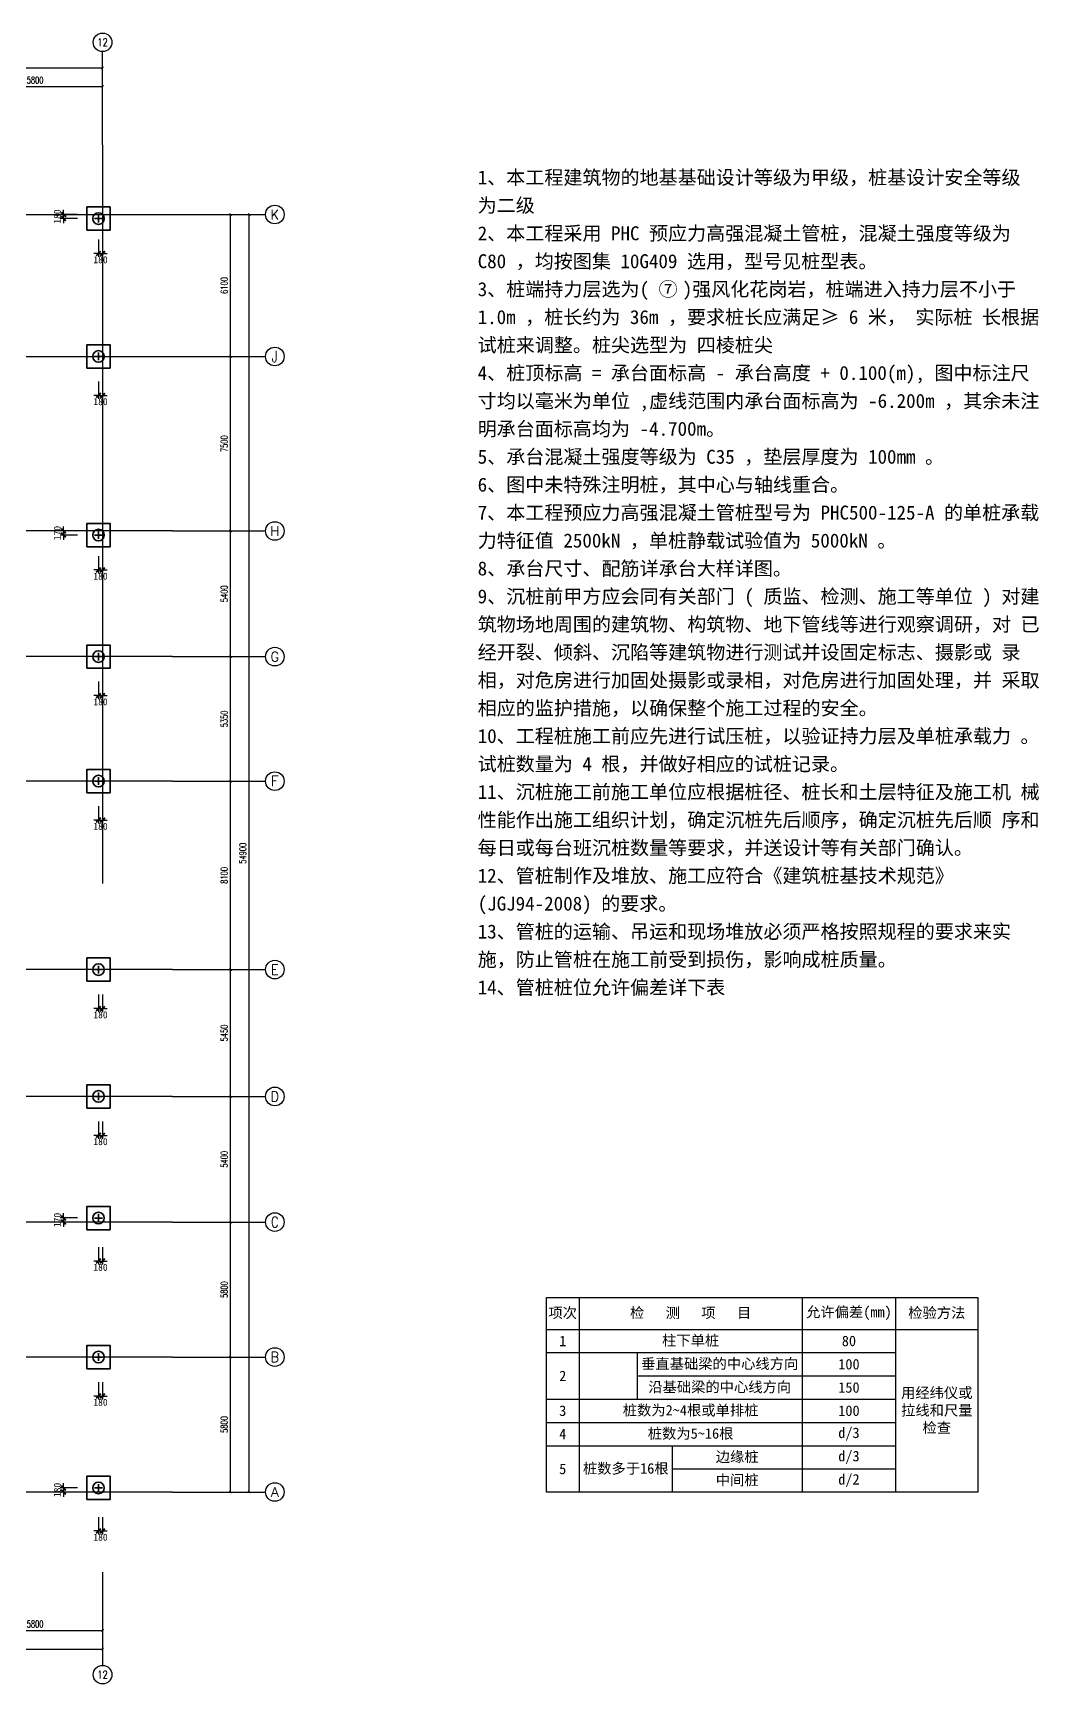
# Model space of a CAD drawing. Header units: millimetres. Extents: x -8252 to 341964, y -299084 to 206355.
# Drawn here: x 69510 to 112728, y -8250 to 62700 of the extents above; entities that cross this region are included whole.
import ezdxf
from ezdxf.enums import TextEntityAlignment as Align

# ---------------------------------------------------------------- set-up
doc = ezdxf.new("R2010")
doc.units = ezdxf.units.MM
doc.header["$LTSCALE"] = 500
doc.header["$PDMODE"] = 2
doc.header["$PDSIZE"] = 200
doc.linetypes.add('DASHDOT', pattern=[25.4, 12.7, -6.35, 0, -6.35])
for name, color, linetype in [('AXIS', 3, 'Continuous'), ('AXIS_TEXT', 7, 'Continuous'), ('dim____', 70, 'Continuous'), ('DOTE', 20, 'DASHDOT'), ('txt', 7, 'Continuous'), ('总说明', 7, 'Continuous')]:
    doc.layers.add(name, color=color, linetype=linetype)
doc.layers.add('s121', color=2, linetype='Continuous', lineweight=35)
doc.layers.add('zkz', color=200, linetype='Continuous', lineweight=35)
doc.styles.add('_TCH_AXIS', font='COMPLEX', dxfattribs={"bigfont": 'GBCBIG'})
doc.styles.add('_TCH_DIM_T3', font='SIMPLEX', dxfattribs={"width": 0.705882, "bigfont": 'GBCBIG'})
doc.styles.add('COMPLEX', font='COMPLEX')
doc.styles.add('宋体', font='')
doc.styles.get('宋体').set_extended_font_data('宋体')
doc.dimstyles.new('_TCH_ARCH&&100', dxfattribs={"dimtxt": 297.5, "dimasz": 100, "dimexe": 250, "dimexo": 300, "dimgap": 126.25, "dimtad": 1, "dimdec": 0, "dimzin": 0, "dimdsep": 46, "dimtxsty": '_TCH_DIM_T3', "dimblk": 'ARCHTICK', "dimcen": 0.09, "dimclrt": 7, "dimazin": 2, "dimtfac": 1, "dimtdec": 0, "dimtix": 1, "dimtmove": 2, "dimatfit": 3, "dimfxl": 100, "dimtolj": 1, "dimtzin": 0, "dimarcsym": 0})
doc.dimstyles.new('ISO-25', dxfattribs={"dimtxt": 2.5, "dimasz": 2.5, "dimexe": 1.25, "dimexo": 0.625, "dimtad": 1, "dimtxsty": 'Standard', "dimcen": 2.5, "dimadec": 0, "dimazin": 0, "dimtfac": 1, "dimtmove": 0, "dimatfit": 3, "dimfxl": 1, "dimarcsym": 0})

# ---------------------------------------------------------------- blocks, each defined once
blk = doc.blocks.new('_ArchTick')
at = {"color": 0, "linetype": 'ByBlock', "const_width": 0.4}
blk.add_lwpolyline([(-0.5, -0.5), (0.5, 0.5)], dxfattribs=at)
blk = doc.blocks.new('*D515')
at = {"layer": 'Defpoints', "color": 0, "transparency": 16777216}
for p in [(72323, 54225), (72498, 54225), (72498, 53225)]:
    blk.add_point(p, dxfattribs=at)
at = {"layer": 'dim____', "color": 0, "lineweight": -2, "transparency": 16777216}
for p, q in [((72323, 53225), (72123, 53225)), ((72323, 53825), (72323, 53075)), ((72323, 53225), (72498, 53225)), ((72498, 53825), (72498, 53075)), ((72498, 53225), (72698, 53225))]:
    blk.add_line(p, q, dxfattribs=at)
at = {"layer": 'dim____', "color": 0, "lineweight": -2, "transparency": 16777216, "xscale": 200, "yscale": 200, "zscale": 200}
blk.add_blockref('_ArchTick', (72323, 53225), dxfattribs=at)
at = {"layer": 'dim____', "color": 0, "lineweight": -2, "transparency": 16777216, "xscale": 200, "yscale": 200, "zscale": 200, "rotation": 180}
blk.add_blockref('_ArchTick', (72498, 53225), dxfattribs=at)
at = {"layer": 'dim____', "color": 7, "transparency": 16777216, "insert": (72410, 52955), "char_height": 300, "attachment_point": 5, "style": '宋体'}
blk.add_mtext('180', dxfattribs=at)
blk = doc.blocks.new('*D516')
at = {"layer": 'Defpoints', "color": 0, "transparency": 16777216}
for p in [(70823, 54900), (71823, 54900), (71823, 54725)]:
    blk.add_point(p, dxfattribs=at)
at = {"layer": 'dim____', "color": 0, "lineweight": -2, "transparency": 16777216}
for p, q in [((71423, 54900), (70673, 54900)), ((71423, 54725), (70673, 54725)), ((70823, 54900), (70823, 55100)), ((70823, 54725), (70823, 54900)), ((70823, 54725), (70823, 54525))]:
    blk.add_line(p, q, dxfattribs=at)
at = {"layer": 'dim____', "color": 0, "lineweight": -2, "transparency": 16777216, "xscale": 200, "yscale": 200, "zscale": 200}
for p, rotation in [((70823, 54900), 270), ((70823, 54725), 90)]:
    blk.add_blockref('_ArchTick', p, dxfattribs=dict(at, rotation=rotation))
at = {"layer": 'dim____', "color": 7, "transparency": 16777216, "insert": (70553, 54813), "char_height": 300, "attachment_point": 5, "rotation": 90, "style": '宋体'}
blk.add_mtext('180', dxfattribs=at)
blk = doc.blocks.new('*D518')
at = {"layer": 'Defpoints', "color": 0, "transparency": 16777216}
for p in [(72323, 48125), (72498, 48125), (72498, 47125)]:
    blk.add_point(p, dxfattribs=at)
at = {"layer": 'dim____', "color": 0, "lineweight": -2, "transparency": 16777216}
for p, q in [((72323, 47725), (72323, 46975)), ((72498, 47725), (72498, 46975)), ((72323, 47125), (72123, 47125)), ((72323, 47125), (72498, 47125)), ((72498, 47125), (72698, 47125))]:
    blk.add_line(p, q, dxfattribs=at)
at = {"layer": 'dim____', "color": 0, "lineweight": -2, "transparency": 16777216, "xscale": 200, "yscale": 200, "zscale": 200}
blk.add_blockref('_ArchTick', (72323, 47125), dxfattribs=at)
at = {"layer": 'dim____', "color": 0, "lineweight": -2, "transparency": 16777216, "xscale": 200, "yscale": 200, "zscale": 200, "rotation": 180}
blk.add_blockref('_ArchTick', (72498, 47125), dxfattribs=at)
at = {"layer": 'dim____', "color": 7, "transparency": 16777216, "insert": (72410, 46855), "char_height": 300, "attachment_point": 5, "style": '宋体'}
blk.add_mtext('180', dxfattribs=at)
blk = doc.blocks.new('*D520')
at = {"layer": 'Defpoints', "color": 0, "transparency": 16777216}
for p in [(72323, 40625), (72498, 40625), (72498, 39625)]:
    blk.add_point(p, dxfattribs=at)
at = {"layer": 'dim____', "color": 0, "lineweight": -2, "transparency": 16777216}
for p, q in [((72323, 40225), (72323, 39475)), ((72498, 40225), (72498, 39475)), ((72323, 39625), (72123, 39625)), ((72323, 39625), (72498, 39625)), ((72498, 39625), (72698, 39625))]:
    blk.add_line(p, q, dxfattribs=at)
at = {"layer": 'dim____', "color": 0, "lineweight": -2, "transparency": 16777216, "xscale": 200, "yscale": 200, "zscale": 200}
blk.add_blockref('_ArchTick', (72323, 39625), dxfattribs=at)
at = {"layer": 'dim____', "color": 0, "lineweight": -2, "transparency": 16777216, "xscale": 200, "yscale": 200, "zscale": 200, "rotation": 180}
blk.add_blockref('_ArchTick', (72498, 39625), dxfattribs=at)
at = {"layer": 'dim____', "color": 7, "transparency": 16777216, "insert": (72410, 39355), "char_height": 300, "attachment_point": 5, "style": '宋体'}
blk.add_mtext('180', dxfattribs=at)
blk = doc.blocks.new('*D522')
at = {"layer": 'Defpoints', "color": 0, "transparency": 16777216}
for p in [(72323, 35225), (72498, 35225), (72498, 34225)]:
    blk.add_point(p, dxfattribs=at)
at = {"layer": 'dim____', "color": 0, "lineweight": -2, "transparency": 16777216}
for p, q in [((72323, 34825), (72323, 34075)), ((72498, 34825), (72498, 34075)), ((72323, 34225), (72123, 34225)), ((72323, 34225), (72498, 34225)), ((72498, 34225), (72698, 34225))]:
    blk.add_line(p, q, dxfattribs=at)
at = {"layer": 'dim____', "color": 0, "lineweight": -2, "transparency": 16777216, "xscale": 200, "yscale": 200, "zscale": 200}
blk.add_blockref('_ArchTick', (72323, 34225), dxfattribs=at)
at = {"layer": 'dim____', "color": 0, "lineweight": -2, "transparency": 16777216, "xscale": 200, "yscale": 200, "zscale": 200, "rotation": 180}
blk.add_blockref('_ArchTick', (72498, 34225), dxfattribs=at)
at = {"layer": 'dim____', "color": 7, "transparency": 16777216, "insert": (72410, 33955), "char_height": 300, "attachment_point": 5, "style": '宋体'}
blk.add_mtext('180', dxfattribs=at)
blk = doc.blocks.new('*D524')
at = {"layer": 'Defpoints', "color": 0, "transparency": 16777216}
for p in [(72323, 29875), (72498, 29875), (72498, 28875)]:
    blk.add_point(p, dxfattribs=at)
at = {"layer": 'dim____', "color": 0, "lineweight": -2, "transparency": 16777216}
for p, q in [((72323, 29475), (72323, 28725)), ((72498, 29475), (72498, 28725)), ((72323, 28875), (72123, 28875)), ((72323, 28875), (72498, 28875)), ((72498, 28875), (72698, 28875))]:
    blk.add_line(p, q, dxfattribs=at)
at = {"layer": 'dim____', "color": 0, "lineweight": -2, "transparency": 16777216, "xscale": 200, "yscale": 200, "zscale": 200}
blk.add_blockref('_ArchTick', (72323, 28875), dxfattribs=at)
at = {"layer": 'dim____', "color": 0, "lineweight": -2, "transparency": 16777216, "xscale": 200, "yscale": 200, "zscale": 200, "rotation": 180}
blk.add_blockref('_ArchTick', (72498, 28875), dxfattribs=at)
at = {"layer": 'dim____', "color": 7, "transparency": 16777216, "insert": (72410, 28605), "char_height": 300, "attachment_point": 5, "style": '宋体'}
blk.add_mtext('180', dxfattribs=at)
blk = doc.blocks.new('*D526')
at = {"layer": 'Defpoints', "color": 0, "transparency": 16777216}
for p in [(72323, 21775), (72498, 21775), (72498, 20775)]:
    blk.add_point(p, dxfattribs=at)
at = {"layer": 'dim____', "color": 0, "lineweight": -2, "transparency": 16777216}
for p, q in [((72323, 21375), (72323, 20625)), ((72498, 21375), (72498, 20625)), ((72323, 20775), (72123, 20775)), ((72323, 20775), (72498, 20775)), ((72498, 20775), (72698, 20775))]:
    blk.add_line(p, q, dxfattribs=at)
at = {"layer": 'dim____', "color": 0, "lineweight": -2, "transparency": 16777216, "xscale": 200, "yscale": 200, "zscale": 200}
blk.add_blockref('_ArchTick', (72323, 20775), dxfattribs=at)
at = {"layer": 'dim____', "color": 0, "lineweight": -2, "transparency": 16777216, "xscale": 200, "yscale": 200, "zscale": 200, "rotation": 180}
blk.add_blockref('_ArchTick', (72498, 20775), dxfattribs=at)
at = {"layer": 'dim____', "color": 7, "transparency": 16777216, "insert": (72410, 20505), "char_height": 300, "attachment_point": 5, "style": '宋体'}
blk.add_mtext('180', dxfattribs=at)
blk = doc.blocks.new('*D528')
at = {"layer": 'Defpoints', "color": 0, "transparency": 16777216}
for p in [(72323, 16325), (72498, 16325), (72498, 15325)]:
    blk.add_point(p, dxfattribs=at)
at = {"layer": 'dim____', "color": 0, "lineweight": -2, "transparency": 16777216}
for p, q in [((72323, 15925), (72323, 15175)), ((72498, 15925), (72498, 15175)), ((72323, 15325), (72123, 15325)), ((72323, 15325), (72498, 15325)), ((72498, 15325), (72698, 15325))]:
    blk.add_line(p, q, dxfattribs=at)
at = {"layer": 'dim____', "color": 0, "lineweight": -2, "transparency": 16777216, "xscale": 200, "yscale": 200, "zscale": 200}
blk.add_blockref('_ArchTick', (72323, 15325), dxfattribs=at)
at = {"layer": 'dim____', "color": 0, "lineweight": -2, "transparency": 16777216, "xscale": 200, "yscale": 200, "zscale": 200, "rotation": 180}
blk.add_blockref('_ArchTick', (72498, 15325), dxfattribs=at)
at = {"layer": 'dim____', "color": 7, "transparency": 16777216, "insert": (72410, 15055), "char_height": 300, "attachment_point": 5, "style": '宋体'}
blk.add_mtext('180', dxfattribs=at)
blk = doc.blocks.new('*D530')
at = {"layer": 'Defpoints', "color": 0, "transparency": 16777216}
for p in [(72323, 10925), (72498, 10925), (72498, 9925)]:
    blk.add_point(p, dxfattribs=at)
at = {"layer": 'dim____', "color": 0, "lineweight": -2, "transparency": 16777216}
for p, q in [((72323, 10525), (72323, 9775)), ((72498, 10525), (72498, 9775)), ((72323, 9925), (72123, 9925)), ((72323, 9925), (72498, 9925)), ((72498, 9925), (72698, 9925))]:
    blk.add_line(p, q, dxfattribs=at)
at = {"layer": 'dim____', "color": 0, "lineweight": -2, "transparency": 16777216, "xscale": 200, "yscale": 200, "zscale": 200}
blk.add_blockref('_ArchTick', (72323, 9925), dxfattribs=at)
at = {"layer": 'dim____', "color": 0, "lineweight": -2, "transparency": 16777216, "xscale": 200, "yscale": 200, "zscale": 200, "rotation": 180}
blk.add_blockref('_ArchTick', (72498, 9925), dxfattribs=at)
at = {"layer": 'dim____', "color": 7, "transparency": 16777216, "insert": (72410, 9655), "char_height": 300, "attachment_point": 5, "style": '宋体'}
blk.add_mtext('180', dxfattribs=at)
blk = doc.blocks.new('*D532')
at = {"layer": 'Defpoints', "color": 0, "transparency": 16777216}
for p in [(72323, 5125), (72498, 5125), (72498, 4125)]:
    blk.add_point(p, dxfattribs=at)
at = {"layer": 'dim____', "color": 0, "lineweight": -2, "transparency": 16777216}
for p, q in [((72323, 4725), (72323, 3975)), ((72498, 4725), (72498, 3975)), ((72323, 4125), (72123, 4125)), ((72323, 4125), (72498, 4125)), ((72498, 4125), (72698, 4125))]:
    blk.add_line(p, q, dxfattribs=at)
at = {"layer": 'dim____', "color": 0, "lineweight": -2, "transparency": 16777216, "xscale": 200, "yscale": 200, "zscale": 200}
blk.add_blockref('_ArchTick', (72323, 4125), dxfattribs=at)
at = {"layer": 'dim____', "color": 0, "lineweight": -2, "transparency": 16777216, "xscale": 200, "yscale": 200, "zscale": 200, "rotation": 180}
blk.add_blockref('_ArchTick', (72498, 4125), dxfattribs=at)
at = {"layer": 'dim____', "color": 7, "transparency": 16777216, "insert": (72410, 3855), "char_height": 300, "attachment_point": 5, "style": '宋体'}
blk.add_mtext('180', dxfattribs=at)
blk = doc.blocks.new('*D534')
at = {"layer": 'Defpoints', "color": 0, "transparency": 16777216}
for p in [(72323, -675), (72498, -675), (72498, -1675)]:
    blk.add_point(p, dxfattribs=at)
at = {"layer": 'dim____', "color": 0, "lineweight": -2, "transparency": 16777216}
for p, q in [((72323, -1075), (72323, -1825)), ((72498, -1075), (72498, -1825)), ((72323, -1675), (72123, -1675)), ((72323, -1675), (72498, -1675)), ((72498, -1675), (72698, -1675))]:
    blk.add_line(p, q, dxfattribs=at)
at = {"layer": 'dim____', "color": 0, "lineweight": -2, "transparency": 16777216, "xscale": 200, "yscale": 200, "zscale": 200}
blk.add_blockref('_ArchTick', (72323, -1675), dxfattribs=at)
at = {"layer": 'dim____', "color": 0, "lineweight": -2, "transparency": 16777216, "xscale": 200, "yscale": 200, "zscale": 200, "rotation": 180}
blk.add_blockref('_ArchTick', (72498, -1675), dxfattribs=at)
at = {"layer": 'dim____', "color": 7, "transparency": 16777216, "insert": (72410, -1945), "char_height": 300, "attachment_point": 5, "style": '宋体'}
blk.add_mtext('180', dxfattribs=at)
blk = doc.blocks.new('*D556')
at = {"layer": 'Defpoints', "color": 0, "transparency": 16777216}
for p in [(70823, 0), (71823, 175), (71823, 0)]:
    blk.add_point(p, dxfattribs=at)
at = {"layer": 'dim____', "color": 0, "lineweight": -2, "transparency": 16777216}
for p, q in [((71423, 175), (70673, 175)), ((71423, 0), (70673, 0)), ((70823, 175), (70823, 375)), ((70823, 175), (70823, 0)), ((70823, 0), (70823, -200))]:
    blk.add_line(p, q, dxfattribs=at)
at = {"layer": 'dim____', "color": 0, "lineweight": -2, "transparency": 16777216, "xscale": 200, "yscale": 200, "zscale": 200}
for p, rotation in [((70823, 175), 270), ((70823, 0), 90)]:
    blk.add_blockref('_ArchTick', p, dxfattribs=dict(at, rotation=rotation))
at = {"layer": 'dim____', "color": 7, "transparency": 16777216, "insert": (70553, 88), "char_height": 300, "attachment_point": 5, "rotation": 90, "style": '宋体'}
blk.add_mtext('180', dxfattribs=at)
blk = doc.blocks.new('*D807')
at = {"layer": 'Defpoints', "color": 0, "transparency": 16777216}
for p in [(71823, 41300), (70823, 41125), (71823, 41125)]:
    blk.add_point(p, dxfattribs=at)
at = {"layer": 'dim____', "color": 0, "lineweight": -2, "transparency": 16777216}
for p, q in [((71423, 41300), (70673, 41300)), ((70823, 41300), (70823, 41500)), ((70823, 41300), (70823, 41125)), ((71423, 41125), (70673, 41125)), ((70823, 41125), (70823, 40925))]:
    blk.add_line(p, q, dxfattribs=at)
at = {"layer": 'dim____', "color": 0, "lineweight": -2, "transparency": 16777216, "xscale": 200, "yscale": 200, "zscale": 200}
for p, rotation in [((70823, 41300), 270), ((70823, 41125), 90)]:
    blk.add_blockref('_ArchTick', p, dxfattribs=dict(at, rotation=rotation))
at = {"layer": 'dim____', "color": 7, "transparency": 16777216, "insert": (70553, 41213), "char_height": 300, "attachment_point": 5, "rotation": 90, "style": '宋体'}
blk.add_mtext('170', dxfattribs=at)
blk = doc.blocks.new('*D808')
at = {"layer": 'Defpoints', "color": 0, "transparency": 16777216}
for p in [(70823, 11603), (71823, 11778), (71823, 11603)]:
    blk.add_point(p, dxfattribs=at)
at = {"layer": 'dim____', "color": 0, "lineweight": -2, "transparency": 16777216}
for p, q in [((71423, 11778), (70673, 11778)), ((71423, 11603), (70673, 11603)), ((70823, 11778), (70823, 11978)), ((70823, 11778), (70823, 11603)), ((70823, 11603), (70823, 11403))]:
    blk.add_line(p, q, dxfattribs=at)
at = {"layer": 'dim____', "color": 0, "lineweight": -2, "transparency": 16777216, "xscale": 200, "yscale": 200, "zscale": 200}
for p, rotation in [((70823, 11778), 270), ((70823, 11603), 90)]:
    blk.add_blockref('_ArchTick', p, dxfattribs=dict(at, rotation=rotation))
at = {"layer": 'dim____', "color": 7, "transparency": 16777216, "insert": (70553, 11691), "char_height": 300, "attachment_point": 5, "rotation": 90, "style": '宋体'}
blk.add_mtext('170', dxfattribs=at)
blk = doc.blocks.new('_AXISO')
blk.add_circle((0, 0), 0.5)
at = {"layer": 'AXIS_TEXT', "style": 'COMPLEX', "width": 1.041667}
blk.add_attdef('A', text='', height=0.56, dxfattribs=at).set_placement((-0.25, -0.28), (0.25, -0.28), align=Align.FIT)
blk = doc.blocks.new('*D811')
at = {"layer": 'AXIS', "color": 0, "lineweight": -2, "transparency": 16777216}
for p, q in [((-2, 58200), (-2, 61450)), ((-2, 61200), (72498, 61200)), ((72498, 58200), (72498, 61450))]:
    blk.add_line(p, q, dxfattribs=at)
at = {"layer": 'Defpoints', "color": 0, "transparency": 16777216}
for p in [(72498, 61200), (-2, 57900), (72498, 57900)]:
    blk.add_point(p, dxfattribs=at)
at = {"layer": 'AXIS', "color": 0, "lineweight": -2, "transparency": 16777216, "xscale": 100, "yscale": 100, "zscale": 100, "rotation": 180}
blk.add_blockref('_ArchTick', (-2, 61200), dxfattribs=at)
at = {"layer": 'AXIS', "color": 0, "lineweight": -2, "transparency": 16777216, "xscale": 100, "yscale": 100, "zscale": 100}
blk.add_blockref('_ArchTick', (72498, 61200), dxfattribs=at)
at = {"layer": 'AXIS', "color": 7, "transparency": 16777216, "insert": (36248, 61475), "char_height": 297.5, "attachment_point": 5, "style": '_TCH_DIM_T3'}
blk.add_mtext('\\A1;72500', dxfattribs=at)
blk = doc.blocks.new('*D822')
at = {"layer": 'AXIS', "color": 0, "lineweight": -2, "transparency": 16777216}
for p, q in [((66698, 58200), (66698, 60650)), ((66698, 60400), (72498, 60400)), ((72498, 58200), (72498, 60650))]:
    blk.add_line(p, q, dxfattribs=at)
at = {"layer": 'Defpoints', "color": 0, "transparency": 16777216}
for p in [(72498, 60400), (66698, 57900), (72498, 57900)]:
    blk.add_point(p, dxfattribs=at)
at = {"layer": 'AXIS', "color": 0, "lineweight": -2, "transparency": 16777216, "xscale": 100, "yscale": 100, "zscale": 100, "rotation": 180}
blk.add_blockref('_ArchTick', (66698, 60400), dxfattribs=at)
at = {"layer": 'AXIS', "color": 0, "lineweight": -2, "transparency": 16777216, "xscale": 100, "yscale": 100, "zscale": 100}
blk.add_blockref('_ArchTick', (72498, 60400), dxfattribs=at)
at = {"layer": 'AXIS', "color": 7, "transparency": 16777216, "insert": (69598, 60675), "char_height": 297.5, "attachment_point": 5, "style": '_TCH_DIM_T3'}
blk.add_mtext('\\A1;5800', dxfattribs=at)
blk = doc.blocks.new('*D823')
at = {"layer": 'AXIS', "color": 0, "lineweight": -2, "transparency": 16777216}
for p, q in [((-2, -3750), (-2, -7000)), ((72498, -3750), (72498, -7000)), ((-2, -6750), (72498, -6750))]:
    blk.add_line(p, q, dxfattribs=at)
at = {"layer": 'Defpoints', "color": 0, "transparency": 16777216}
for p in [(-2, -3450), (72498, -3450), (72498, -6750)]:
    blk.add_point(p, dxfattribs=at)
at = {"layer": 'AXIS', "color": 0, "lineweight": -2, "transparency": 16777216, "xscale": 100, "yscale": 100, "zscale": 100, "rotation": 180}
blk.add_blockref('_ArchTick', (-2, -6750), dxfattribs=at)
at = {"layer": 'AXIS', "color": 0, "lineweight": -2, "transparency": 16777216, "xscale": 100, "yscale": 100, "zscale": 100}
blk.add_blockref('_ArchTick', (72498, -6750), dxfattribs=at)
at = {"layer": 'AXIS', "color": 7, "transparency": 16777216, "insert": (36248, -6475), "char_height": 297.5, "attachment_point": 5, "style": '_TCH_DIM_T3'}
blk.add_mtext('\\A1;72500', dxfattribs=at)
blk = doc.blocks.new('*D834')
at = {"layer": 'AXIS', "color": 0, "lineweight": -2, "transparency": 16777216}
for p, q in [((66698, -3750), (66698, -6200)), ((72498, -3750), (72498, -6200)), ((66698, -5950), (72498, -5950))]:
    blk.add_line(p, q, dxfattribs=at)
at = {"layer": 'Defpoints', "color": 0, "transparency": 16777216}
for p in [(66698, -3450), (72498, -3450), (72498, -5950)]:
    blk.add_point(p, dxfattribs=at)
at = {"layer": 'AXIS', "color": 0, "lineweight": -2, "transparency": 16777216, "xscale": 100, "yscale": 100, "zscale": 100, "rotation": 180}
blk.add_blockref('_ArchTick', (66698, -5950), dxfattribs=at)
at = {"layer": 'AXIS', "color": 0, "lineweight": -2, "transparency": 16777216, "xscale": 100, "yscale": 100, "zscale": 100}
blk.add_blockref('_ArchTick', (72498, -5950), dxfattribs=at)
at = {"layer": 'AXIS', "color": 7, "transparency": 16777216, "insert": (69598, -5675), "char_height": 297.5, "attachment_point": 5, "style": '_TCH_DIM_T3'}
blk.add_mtext('\\A1;5800', dxfattribs=at)
blk = doc.blocks.new('*D835')
at = {"layer": 'AXIS', "color": 0, "lineweight": -2, "transparency": 16777216}
for p, q in [((75798, 54900), (79048, 54900)), ((78798, 0), (78798, 54900)), ((75798, 0), (79048, 0))]:
    blk.add_line(p, q, dxfattribs=at)
at = {"layer": 'Defpoints', "color": 0, "transparency": 16777216}
for p in [(75498, 54900), (78798, 54900), (75498, 0)]:
    blk.add_point(p, dxfattribs=at)
at = {"layer": 'AXIS', "color": 0, "lineweight": -2, "transparency": 16777216, "xscale": 100, "yscale": 100, "zscale": 100}
for p, rotation in [((78798, 54900), 90), ((78798, 0), 270)]:
    blk.add_blockref('_ArchTick', p, dxfattribs=dict(at, rotation=rotation))
at = {"layer": 'AXIS', "color": 7, "transparency": 16777216, "insert": (78523, 27450), "char_height": 297.5, "attachment_point": 5, "rotation": 90, "style": '_TCH_DIM_T3'}
blk.add_mtext('\\A1;54900', dxfattribs=at)
blk = doc.blocks.new('*D836')
at = {"layer": 'AXIS', "color": 0, "lineweight": -2, "transparency": 16777216}
for p, q in [((75798, 5800), (78248, 5800)), ((77998, 0), (77998, 5800)), ((75798, 0), (78248, 0))]:
    blk.add_line(p, q, dxfattribs=at)
at = {"layer": 'Defpoints', "color": 0, "transparency": 16777216}
for p in [(75498, 5800), (77998, 5800), (75498, 0)]:
    blk.add_point(p, dxfattribs=at)
at = {"layer": 'AXIS', "color": 0, "lineweight": -2, "transparency": 16777216, "xscale": 100, "yscale": 100, "zscale": 100}
for p, rotation in [((77998, 5800), 90), ((77998, 0), 270)]:
    blk.add_blockref('_ArchTick', p, dxfattribs=dict(at, rotation=rotation))
at = {"layer": 'AXIS', "color": 7, "transparency": 16777216, "insert": (77723, 2900), "char_height": 297.5, "attachment_point": 5, "rotation": 90, "style": '_TCH_DIM_T3'}
blk.add_mtext('\\A1;5800', dxfattribs=at)
blk = doc.blocks.new('*D837')
at = {"layer": 'AXIS', "color": 0, "lineweight": -2, "transparency": 16777216}
for p, q in [((75798, 11600), (78248, 11600)), ((77998, 5800), (77998, 11600)), ((75798, 5800), (78248, 5800))]:
    blk.add_line(p, q, dxfattribs=at)
at = {"layer": 'Defpoints', "color": 0, "transparency": 16777216}
for p in [(75498, 11600), (77998, 11600), (75498, 5800)]:
    blk.add_point(p, dxfattribs=at)
at = {"layer": 'AXIS', "color": 0, "lineweight": -2, "transparency": 16777216, "xscale": 100, "yscale": 100, "zscale": 100}
for p, rotation in [((77998, 11600), 90), ((77998, 5800), 270)]:
    blk.add_blockref('_ArchTick', p, dxfattribs=dict(at, rotation=rotation))
at = {"layer": 'AXIS', "color": 7, "transparency": 16777216, "insert": (77723, 8700), "char_height": 297.5, "attachment_point": 5, "rotation": 90, "style": '_TCH_DIM_T3'}
blk.add_mtext('\\A1;5800', dxfattribs=at)
blk = doc.blocks.new('*D838')
at = {"layer": 'AXIS', "color": 0, "lineweight": -2, "transparency": 16777216}
for p, q in [((75798, 17000), (78248, 17000)), ((77998, 11600), (77998, 17000)), ((75798, 11600), (78248, 11600))]:
    blk.add_line(p, q, dxfattribs=at)
at = {"layer": 'Defpoints', "color": 0, "transparency": 16777216}
for p in [(75498, 17000), (77998, 17000), (75498, 11600)]:
    blk.add_point(p, dxfattribs=at)
at = {"layer": 'AXIS', "color": 0, "lineweight": -2, "transparency": 16777216, "xscale": 100, "yscale": 100, "zscale": 100}
for p, rotation in [((77998, 17000), 90), ((77998, 11600), 270)]:
    blk.add_blockref('_ArchTick', p, dxfattribs=dict(at, rotation=rotation))
at = {"layer": 'AXIS', "color": 7, "transparency": 16777216, "insert": (77723, 14300), "char_height": 297.5, "attachment_point": 5, "rotation": 90, "style": '_TCH_DIM_T3'}
blk.add_mtext('\\A1;5400', dxfattribs=at)
blk = doc.blocks.new('*D839')
at = {"layer": 'AXIS', "color": 0, "lineweight": -2, "transparency": 16777216}
for p, q in [((75798, 22450), (78248, 22450)), ((77998, 17000), (77998, 22450)), ((75798, 17000), (78248, 17000))]:
    blk.add_line(p, q, dxfattribs=at)
at = {"layer": 'Defpoints', "color": 0, "transparency": 16777216}
for p in [(75498, 22450), (77998, 22450), (75498, 17000)]:
    blk.add_point(p, dxfattribs=at)
at = {"layer": 'AXIS', "color": 0, "lineweight": -2, "transparency": 16777216, "xscale": 100, "yscale": 100, "zscale": 100}
for p, rotation in [((77998, 22450), 90), ((77998, 17000), 270)]:
    blk.add_blockref('_ArchTick', p, dxfattribs=dict(at, rotation=rotation))
at = {"layer": 'AXIS', "color": 7, "transparency": 16777216, "insert": (77723, 19725), "char_height": 297.5, "attachment_point": 5, "rotation": 90, "style": '_TCH_DIM_T3'}
blk.add_mtext('\\A1;5450', dxfattribs=at)
blk = doc.blocks.new('*D840')
at = {"layer": 'AXIS', "color": 0, "lineweight": -2, "transparency": 16777216}
for p, q in [((75798, 30550), (78248, 30550)), ((77998, 22450), (77998, 30550)), ((75798, 22450), (78248, 22450))]:
    blk.add_line(p, q, dxfattribs=at)
at = {"layer": 'Defpoints', "color": 0, "transparency": 16777216}
for p in [(75498, 30550), (77998, 30550), (75498, 22450)]:
    blk.add_point(p, dxfattribs=at)
at = {"layer": 'AXIS', "color": 0, "lineweight": -2, "transparency": 16777216, "xscale": 100, "yscale": 100, "zscale": 100}
for p, rotation in [((77998, 30550), 90), ((77998, 22450), 270)]:
    blk.add_blockref('_ArchTick', p, dxfattribs=dict(at, rotation=rotation))
at = {"layer": 'AXIS', "color": 7, "transparency": 16777216, "insert": (77723, 26500), "char_height": 297.5, "attachment_point": 5, "rotation": 90, "style": '_TCH_DIM_T3'}
blk.add_mtext('\\A1;8100', dxfattribs=at)
blk = doc.blocks.new('*D841')
at = {"layer": 'AXIS', "color": 0, "lineweight": -2, "transparency": 16777216}
for p, q in [((75798, 35900), (78248, 35900)), ((77998, 30550), (77998, 35900)), ((75798, 30550), (78248, 30550))]:
    blk.add_line(p, q, dxfattribs=at)
at = {"layer": 'Defpoints', "color": 0, "transparency": 16777216}
for p in [(75498, 35900), (77998, 35900), (75498, 30550)]:
    blk.add_point(p, dxfattribs=at)
at = {"layer": 'AXIS', "color": 0, "lineweight": -2, "transparency": 16777216, "xscale": 100, "yscale": 100, "zscale": 100}
for p, rotation in [((77998, 35900), 90), ((77998, 30550), 270)]:
    blk.add_blockref('_ArchTick', p, dxfattribs=dict(at, rotation=rotation))
at = {"layer": 'AXIS', "color": 7, "transparency": 16777216, "insert": (77723, 33225), "char_height": 297.5, "attachment_point": 5, "rotation": 90, "style": '_TCH_DIM_T3'}
blk.add_mtext('\\A1;5350', dxfattribs=at)
blk = doc.blocks.new('*D842')
at = {"layer": 'AXIS', "color": 0, "lineweight": -2, "transparency": 16777216}
for p, q in [((75798, 41300), (78248, 41300)), ((77998, 35900), (77998, 41300)), ((75798, 35900), (78248, 35900))]:
    blk.add_line(p, q, dxfattribs=at)
at = {"layer": 'Defpoints', "color": 0, "transparency": 16777216}
for p in [(75498, 41300), (77998, 41300), (75498, 35900)]:
    blk.add_point(p, dxfattribs=at)
at = {"layer": 'AXIS', "color": 0, "lineweight": -2, "transparency": 16777216, "xscale": 100, "yscale": 100, "zscale": 100}
for p, rotation in [((77998, 41300), 90), ((77998, 35900), 270)]:
    blk.add_blockref('_ArchTick', p, dxfattribs=dict(at, rotation=rotation))
at = {"layer": 'AXIS', "color": 7, "transparency": 16777216, "insert": (77723, 38600), "char_height": 297.5, "attachment_point": 5, "rotation": 90, "style": '_TCH_DIM_T3'}
blk.add_mtext('\\A1;5400', dxfattribs=at)
blk = doc.blocks.new('*D843')
at = {"layer": 'AXIS', "color": 0, "lineweight": -2, "transparency": 16777216}
for p, q in [((75798, 48800), (78248, 48800)), ((77998, 41300), (77998, 48800)), ((75798, 41300), (78248, 41300))]:
    blk.add_line(p, q, dxfattribs=at)
at = {"layer": 'Defpoints', "color": 0, "transparency": 16777216}
for p in [(75498, 48800), (77998, 48800), (75498, 41300)]:
    blk.add_point(p, dxfattribs=at)
at = {"layer": 'AXIS', "color": 0, "lineweight": -2, "transparency": 16777216, "xscale": 100, "yscale": 100, "zscale": 100}
for p, rotation in [((77998, 48800), 90), ((77998, 41300), 270)]:
    blk.add_blockref('_ArchTick', p, dxfattribs=dict(at, rotation=rotation))
at = {"layer": 'AXIS', "color": 7, "transparency": 16777216, "insert": (77723, 45050), "char_height": 297.5, "attachment_point": 5, "rotation": 90, "style": '_TCH_DIM_T3'}
blk.add_mtext('\\A1;7500', dxfattribs=at)
blk = doc.blocks.new('*D844')
at = {"layer": 'AXIS', "color": 0, "lineweight": -2, "transparency": 16777216}
for p, q in [((75798, 54900), (78248, 54900)), ((77998, 48800), (77998, 54900)), ((75798, 48800), (78248, 48800))]:
    blk.add_line(p, q, dxfattribs=at)
at = {"layer": 'Defpoints', "color": 0, "transparency": 16777216}
for p in [(75498, 54900), (77998, 54900), (75498, 48800)]:
    blk.add_point(p, dxfattribs=at)
at = {"layer": 'AXIS', "color": 0, "lineweight": -2, "transparency": 16777216, "xscale": 100, "yscale": 100, "zscale": 100}
for p, rotation in [((77998, 54900), 90), ((77998, 48800), 270)]:
    blk.add_blockref('_ArchTick', p, dxfattribs=dict(at, rotation=rotation))
at = {"layer": 'AXIS', "color": 7, "transparency": 16777216, "insert": (77723, 51850), "char_height": 297.5, "attachment_point": 5, "rotation": 90, "style": '_TCH_DIM_T3'}
blk.add_mtext('\\A1;6100', dxfattribs=at)

msp = doc.modelspace()

# ---------------------------------------------------------------- linework, layer by layer
at = {"layer": 'AXIS'}
for p, q in [((72497.528, 57900.374), (72497.528, 61900.374)), ((75497.528, 54900.374), (79497.528, 54900.374)), ((75497.528, 48800.374), (79497.528, 48800.374)), ((75497.528, 41300.374), (79497.528, 41300.374)), ((75497.528, 35900.374), (79497.528, 35900.374)), ((75497.528, 30550.374), (79497.528, 30550.374)), ((75497.528, 22450.374), (79497.528, 22450.374)), ((75497.528, 17000.374), (79497.528, 17000.374)), ((75497.528, 11600.374), (79497.528, 11600.374)), ((75497.528, 5800.374), (79497.528, 5800.374)), ((75497.528, 0.374), (79497.528, 0.374)), ((72497.528, -3449.626), (72497.528, -7449.626))]:
    msp.add_line(p, q, dxfattribs=at)
at = {"layer": 'DOTE', "ltscale": 5}
for p, q in [((72497.528, 57900.374), (72497.528, -3449.626)), ((-3452.472, 54900.374), (75497.528, 54900.374)), ((-3452.472, 48800.374), (75497.528, 48800.374)), ((75497.528, 41300.374), (-3452.338, 41300.374)), ((75497.528, 35900.374), (-3452.472, 35900.374)), ((75497.528, 30550.374), (-3452.472, 30550.374)), ((75497.528, 22450.374), (-3452.472, 22450.374)), ((75497.528, 17000.374), (-3452.472, 17000.374)), ((75497.528, 11600.374), (-3452.472, 11600.374)), ((75497.528, 5800.374), (-3452.472, 5800.374)), ((75497.528, 0.374), (-3452.472, 0.374))]:
    msp.add_line(p, q, dxfattribs=at)
at = {"layer": 's121'}
for points in [[(71822.528, 54225.374), (72822.528, 54225.374), (72822.528, 55225.374), (71822.528, 55225.374)], [(71822.528, 48300.374), (72822.528, 48300.374), (72822.528, 49300.374), (71822.528, 49300.374)], [(71822.528, 40625.374), (72822.528, 40625.374), (72822.528, 41625.374), (71822.528, 41625.374)], [(71822.528, 35400.374), (72822.528, 35400.374), (72822.528, 36400.374), (71822.528, 36400.374)], [(71822.528, 30050.374), (72822.528, 30050.374), (72822.528, 31050.374), (71822.528, 31050.374)], [(71822.528, 21950.374), (72822.528, 21950.374), (72822.528, 22950.374), (71822.528, 22950.374)], [(71822.528, 16500.374), (72822.528, 16500.374), (72822.528, 17500.374), (71822.528, 17500.374)], [(71822.528, 11274.374), (72822.528, 11274.374), (72822.528, 12274.374), (71822.528, 12274.374)], [(71822.528, 5300.374), (72822.528, 5300.374), (72822.528, 6300.374), (71822.528, 6300.374)], [(71822.528, -324.626), (72822.528, -324.626), (72822.528, 675.374), (71822.528, 675.374)]]:
    msp.add_lwpolyline(points, close=True, dxfattribs=at)
at = {"layer": 'zkz'}
for p, q in [((72157.528, 54725.374), (72487.528, 54725.374)), ((72322.528, 54560.374), (72322.528, 54890.374)), ((72322.528, 48635.374), (72322.528, 48965.374)), ((72157.528, 48800.374), (72487.528, 48800.374)), ((72322.528, 40960.374), (72322.528, 41290.374)), ((72157.528, 41125.374), (72487.528, 41125.374)), ((72157.528, 35900.374), (72487.528, 35900.374)), ((72322.528, 35735.374), (72322.528, 36065.374)), ((72157.528, 30550.374), (72487.528, 30550.374)), ((72322.528, 30385.374), (72322.528, 30715.374)), ((72157.528, 22450.374), (72487.528, 22450.374)), ((72322.528, 22285.374), (72322.528, 22615.374)), ((72322.528, 16835.374), (72322.528, 17165.374)), ((72157.528, 17000.374), (72487.528, 17000.374)), ((72157.528, 11774.374), (72487.528, 11774.374)), ((72322.528, 11609.374), (72322.528, 11939.374)), ((72157.528, 5800.374), (72487.528, 5800.374)), ((72322.528, 5635.374), (72322.528, 5965.374)), ((72157.528, 175.374), (72487.528, 175.374)), ((72322.528, 10.374), (72322.528, 340.374))]:
    msp.add_line(p, q, dxfattribs=at)
for centre in [(72322.528, 54725.374), (72322.528, 48800.374), (72322.528, 41125.374), (72322.528, 35900.374), (72322.528, 30550.374), (72322.528, 22450.374), (72322.528, 17000.374), (72322.528, 11774.374), (72322.528, 5800.374), (72322.528, 175.374)]:
    msp.add_circle(centre, 250, dxfattribs=at)
at = {"layer": '总说明'}
for p, q in [((92968.064, 8365.92), (92968.064, -10.307)), ((102554.846, 8365.92), (102554.846, -10.307)), ((106571.538, -10.307), (106571.538, 8365.92)), ((91568.064, 6989.693), (110105.739, 6989.693)), ((91568.064, 5989.693), (106571.538, 5989.693)), ((95468.064, 5989.693), (95468.064, 3989.693)), ((95468.064, 4989.693), (106571.538, 4989.693)), ((91568.064, 3989.693), (106571.538, 3989.693)), ((91568.064, 2989.693), (106571.538, 2989.693)), ((91568.064, 1989.693), (106571.538, 1989.693)), ((96968.064, 1989.693), (96968.064, -10.307)), ((96968.064, 989.693), (106571.538, 989.693))]:
    msp.add_line(p, q, dxfattribs=at)
msp.add_lwpolyline([(91568.064, 8365.92), (110105.739, 8365.92), (110105.739, -10.307), (91568.064, -10.307)], close=True, dxfattribs=at)

# ---------------------------------------------------------------- block references
at = {"layer": 'AXIS'}
ref = msp.add_blockref('_AXISO', (72497.528, 62300.374), dxfattribs=dict(at, xscale=800, yscale=800, zscale=800))
ref.add_attrib('A', '12', dxfattribs={"layer": 'AXIS_TEXT', "height": 328.4455, "style": '_TCH_AXIS'}).set_placement((72270.744, 62136.151), (72724.312, 62136.151), align=Align.FIT)
ref = msp.add_blockref('_AXISO', (79897.528, 54900.374), dxfattribs=dict(at, xscale=800, yscale=800, zscale=800))
ref.add_attrib('A', 'K', dxfattribs={"layer": 'AXIS_TEXT', "height": 415.26, "style": '_TCH_AXIS'}).set_placement((79709.672, 54692.744), (80085.384, 54692.744), align=Align.FIT)
ref = msp.add_blockref('_AXISO', (79897.528, 48800.374), dxfattribs=dict(at, xscale=800, yscale=800, zscale=800))
ref.add_attrib('A', 'J', dxfattribs={"layer": 'AXIS_TEXT', "height": 496.066, "style": '_TCH_AXIS'}).set_placement((79767.606, 48552.341), (80027.45, 48552.341), align=Align.FIT)
ref = msp.add_blockref('_AXISO', (79897.528, 41300.374), dxfattribs=dict(at, xscale=800, yscale=800, zscale=800))
ref.add_attrib('A', 'H', dxfattribs={"layer": 'AXIS_TEXT', "height": 405.517, "style": '_TCH_AXIS'}).set_placement((79704.425, 41097.615), (80090.632, 41097.615), align=Align.FIT)
ref = msp.add_blockref('_AXISO', (79897.528, 35900.374), dxfattribs=dict(at, xscale=800, yscale=800, zscale=800))
ref.add_attrib('A', 'G', dxfattribs={"layer": 'AXIS_TEXT', "height": 425.184, "style": '_TCH_AXIS'}).set_placement((79715.307, 35687.782), (80079.75, 35687.782), align=Align.FIT)
ref = msp.add_blockref('_AXISO', (79897.528, 30550.374), dxfattribs=dict(at, xscale=800, yscale=800, zscale=800))
ref.add_attrib('A', 'F', dxfattribs={"layer": 'AXIS_TEXT', "height": 445.442, "style": '_TCH_AXIS'}).set_placement((79727.836, 30327.653), (80067.22, 30327.653), align=Align.FIT)
ref = msp.add_blockref('_AXISO', (79897.528, 22450.374), dxfattribs=dict(at, xscale=800, yscale=800, zscale=800))
ref.add_attrib('A', 'E', dxfattribs={"layer": 'AXIS_TEXT', "height": 445.442, "style": '_TCH_AXIS'}).set_placement((79727.836, 22227.653), (80067.22, 22227.653), align=Align.FIT)
ref = msp.add_blockref('_AXISO', (79897.528, 17000.374), dxfattribs=dict(at, xscale=800, yscale=800, zscale=800))
ref.add_attrib('A', 'D', dxfattribs={"layer": 'AXIS_TEXT', "height": 435.257, "style": '_TCH_AXIS'}).set_placement((79721.353, 16782.745), (80073.704, 16782.745), align=Align.FIT)
ref = msp.add_blockref('_AXISO', (79897.528, 11600.374), dxfattribs=dict(at, xscale=800, yscale=800, zscale=800))
ref.add_attrib('A', 'C', dxfattribs={"layer": 'AXIS_TEXT', "height": 455.691, "style": '_TCH_AXIS'}).set_placement((79734.781, 11372.528), (80060.275, 11372.528), align=Align.FIT)
ref = msp.add_blockref('_AXISO', (79897.528, 5800.374), dxfattribs=dict(at, xscale=800, yscale=800, zscale=800))
ref.add_attrib('A', 'B', dxfattribs={"layer": 'AXIS_TEXT', "height": 435.257, "style": '_TCH_AXIS'}).set_placement((79721.353, 5582.745), (80073.704, 5582.745), align=Align.FIT)
ref = msp.add_blockref('_AXISO', (79897.528, 0.374), dxfattribs=dict(at, xscale=800, yscale=800, zscale=800))
ref.add_attrib('A', 'A', dxfattribs={"layer": 'AXIS_TEXT', "height": 425.184, "style": '_TCH_AXIS'}).set_placement((79715.307, -212.218), (80079.75, -212.218), align=Align.FIT)
ref = msp.add_blockref('_AXISO', (72497.528, -7849.626), dxfattribs=dict(at, xscale=800, yscale=800, zscale=800))
ref.add_attrib('A', '12', dxfattribs={"layer": 'AXIS_TEXT', "height": 328.4455, "style": '_TCH_AXIS'}).set_placement((72270.744, -8013.849), (72724.312, -8013.849), align=Align.FIT)

# ---------------------------------------------------------------- texts
at = {"layer": 'txt', "insert": (88613.07, 56793.653), "char_height": 600, "width": 24083.63527, "attachment_point": 1, "line_spacing_factor": 1.2, "style": '宋体'}
msp.add_mtext('1、本工程建筑物的地基基础设计等级为甲级，桩基设计安全等级 为二级 \\P2、本工程采用 PHC 预应力高强混凝土管桩，混凝土强度等级为 C80 ，均按图集 10G409 选用，型号见桩型表。 \\P3、桩端持力层选为( {\\fMS PGothic|b0|i0|c134|p34;⑦ })强风化花岗岩，桩端进入持力层不小于 1.0m ，桩长约为 36m ，要求桩长应满足≥ 6 米， 实际桩 长根据试桩来调整。桩尖选型为 四棱桩尖 \\P4、桩顶标高 = 承台面标高 - 承台高度 + 0.100(m), 图中标注尺寸均以毫米为单位 ,虚线范围内承台面标高为 -6.200m ，其余未注明承台面标高均为 -4.700m。\\P5、承台混凝土强度等级为 C35 ，垫层厚度为 100mm 。\\P6、图中未特殊注明桩，其中心与轴线重合。 \\P7、本工程预应力高强混凝土管桩型号为 PHC500-125-A 的单桩承载力特征值 2500kN ，单桩静载试验值为 5000kN 。 \\P8、承台尺寸、配筋详承台大样详图。 \\P9、沉桩前甲方应会同有关部门 ( 质监、检测、施工等单位 ) 对建 筑物场地周围的建筑物、构筑物、地下管线等进行观察调研，对 已经开裂、倾斜、沉陷等建筑物进行测试并设固定标志、摄影或 录相，对危房进行加固处摄影或录相，对危房进行加固处理，并 采取相应的监护措施，以确保整个施工过程的安全。 \\P10、工程桩施工前应先进行试压桩，以验证持力层及单桩承载力 。试桩数量为 4 根，并做好相应的试桩记录。\\P11、沉桩施工前施工单位应根据桩径、桩长和土层特征及施工机 械性能作出施工组织计划，确定沉桩先后顺序，确定沉桩先后顺 序和每日或每台班沉桩数量等要求，并送设计等有关部门确认。 \\P12、管桩制作及堆放、施工应符合《建筑桩基技术规范》 (JGJ94-2008) 的要求。 \\P13、管桩的运输、吊运和现场堆放必须严格按照规程的要求来实 施，防止管桩在施工前受到损伤，影响成桩质量。 \\P14、管桩桩位允许偏差详下表', dxfattribs=at)
at = {"layer": '总说明', "char_height": 450, "attachment_point": 5, "style": '宋体'}
for s, insert, width in [('项次', (92268.064, 7677.806), 1400), ('检   测   项   目', (97761.455, 7677.806), 9586.78182), ('允许偏差(mm)', (104563.192, 7677.806), 4016.69262), ('检验方法', (108338.638, 7677.806), 3534.20022), ('1', (92268.064, 6489.693), 1400), ('柱下单桩', (97761.455, 6489.693), 9586.78182), ('80', (104563.192, 6489.693), 4016.69262), ('垂直基础梁的中心线方向', (99011.455, 5489.693), 7086.78182), ('100', (104563.192, 5489.693), 4016.69262), ('2', (92268.064, 4989.693), 1400), ('沿基础梁的中心线方向', (99011.455, 4489.693), 7086.78182), ('150', (104563.192, 4489.693), 4016.69262), ('用经纬仪或拉线和尺量检查', (108338.638, 3489.693), 3534.20022), ('3', (92268.064, 3489.693), 1400), ('桩数为2~4根或单排桩', (97761.455, 3489.693), 9586.78182), ('100', (104563.192, 3489.693), 4016.69262), ('4', (92268.064, 2489.693), 1400), ('桩数为5~16根', (97761.455, 2489.693), 9586.78182), ('d/3', (104563.192, 2489.693), 4016.69262), ('边缘桩', (99761.455, 1489.693), 5586.78182), ('d/3', (104563.192, 1489.693), 4016.69262), ('5', (92268.064, 989.693), 1400), ('桩数多于16根', (94975.704, 989.693), 4015.28025), ('中间桩', (99761.455, 489.693), 5586.78182), ('d/2', (104563.192, 489.693), 4016.69262)]:
    msp.add_mtext(s, dxfattribs=dict(at, insert=insert, width=width))

# ---------------------------------------------------------------- dimensions: what is measured, and where the dimension line sits
at = {"layer": 'AXIS'}
for p1, p2, distance, picture, middle in [((-2.472, 57900.374), (72497.528, 57900.374), 3300, '*D811', (36247.528, 61475.374)), ((66697.528, 57900.374), (72497.528, 57900.374), 2500, '*D822', (69597.528, 60675.374)), ((75497.528, 0.374), (75497.528, 54900.374), -3300, '*D835', (78522.528, 27450.374)), ((75497.528, 48800.374), (75497.528, 54900.374), -2500, '*D844', (77722.528, 51850.374)), ((75497.528, 41300.374), (75497.528, 48800.374), -2500, '*D843', (77722.528, 45050.374)), ((75497.528, 35900.374), (75497.528, 41300.374), -2500, '*D842', (77722.528, 38600.374)), ((75497.528, 30550.374), (75497.528, 35900.374), -2500, '*D841', (77722.528, 33225.374)), ((75497.528, 22450.374), (75497.528, 30550.374), -2500, '*D840', (77722.528, 26500.374)), ((75497.528, 17000.374), (75497.528, 22450.374), -2500, '*D839', (77722.528, 19725.374)), ((75497.528, 11600.374), (75497.528, 17000.374), -2500, '*D838', (77722.528, 14300.374)), ((75497.528, 5800.374), (75497.528, 11600.374), -2500, '*D837', (77722.528, 8700.374)), ((75497.528, 0.374), (75497.528, 5800.374), -2500, '*D836', (77722.528, 2900.374)), ((-2.472, -3449.626), (72497.528, -3449.626), -3300, '*D823', (36247.528, -6474.626)), ((66697.528, -3449.626), (72497.528, -3449.626), -2500, '*D834', (69597.528, -5674.626))]:
    dim = msp.add_aligned_dim(p1=p1, p2=p2, distance=distance, dimstyle='_TCH_ARCH&&100', dxfattribs=at)
    dim.commit()
    dim.dimension.update_dxf_attribs({"geometry": picture, "text_midpoint": middle})
at = {"layer": 'dim____'}
for base, p1, p2, picture, middle in [((70822.528, 54900.374), (71822.528, 54725.374), (71822.528, 54900.374), '*D516', (70552.528, 54812.874)), ((70822.528, 41125.374), (71822.528, 41300.374), (71822.528, 41125.374), '*D807', (70552.528, 41212.874)), ((70822.528, 11603.374), (71822.528, 11778.374), (71822.528, 11603.374), '*D808', (70552.528, 11690.874)), ((70822.528, 0.374), (71822.528, 175.374), (71822.528, 0.374), '*D556', (70552.528, 87.874))]:
    dim = msp.add_linear_dim(base=base, p1=p1, p2=p2, angle=90, dimstyle='ISO-25', override={"dimtxt": 300, "dimasz": 200, "dimexe": 150, "dimexo": 400, "dimgap": 120, "dimtad": 2, "dimrnd": 10, "dimtxsty": '宋体', "dimblk1": 'ArchTick', "dimblk2": 'ArchTick', "dimsah": 1, "dimdle": 150, "dimclrt": 7, "dimtix": 1}, dxfattribs=at)
    dim.commit()
    dim.dimension.update_dxf_attribs({"geometry": picture, "text_midpoint": middle})
for base, p1, p2, picture, middle in [((72497.528, 53225.374), (72322.528, 54225.374), (72497.528, 54225.374), '*D515', (72410.028, 52955.374)), ((72497.528, 47125.374), (72322.528, 48125.374), (72497.528, 48125.374), '*D518', (72410.028, 46855.374)), ((72497.528, 39625.374), (72322.528, 40625.374), (72497.528, 40625.374), '*D520', (72410.028, 39355.374)), ((72497.528, 34225.374), (72322.528, 35225.374), (72497.528, 35225.374), '*D522', (72410.028, 33955.374)), ((72497.528, 28875.374), (72322.528, 29875.374), (72497.528, 29875.374), '*D524', (72410.028, 28605.374)), ((72497.528, 20775.374), (72322.528, 21775.374), (72497.528, 21775.374), '*D526', (72410.028, 20505.374)), ((72497.528, 15325.374), (72322.528, 16325.374), (72497.528, 16325.374), '*D528', (72410.028, 15055.374)), ((72497.528, 9925.374), (72322.528, 10925.374), (72497.528, 10925.374), '*D530', (72410.028, 9655.374)), ((72497.528, 4125.374), (72322.528, 5125.374), (72497.528, 5125.374), '*D532', (72410.028, 3855.374)), ((72497.528, -1674.626), (72322.528, -674.626), (72497.528, -674.626), '*D534', (72410.028, -1944.626))]:
    dim = msp.add_linear_dim(base=base, p1=p1, p2=p2, dimstyle='ISO-25', override={"dimtxt": 300, "dimasz": 200, "dimexe": 150, "dimexo": 400, "dimgap": 120, "dimtad": 2, "dimrnd": 10, "dimtxsty": '宋体', "dimblk1": 'ArchTick', "dimblk2": 'ArchTick', "dimsah": 1, "dimdle": 150, "dimclrt": 7, "dimtix": 1}, dxfattribs=at)
    dim.commit()
    dim.dimension.update_dxf_attribs({"geometry": picture, "text_midpoint": middle})

doc.saveas('drawing.dxf')
